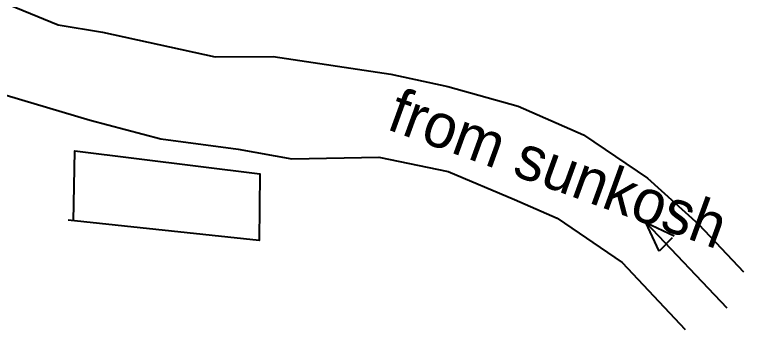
# Model space of a CAD drawing. Header units: inches. Extents: x 200 to 566, y -336 to 11.
# Drawn here: x 516.76 to 566.49, y -90 to -68.51 of the extents above; entities that cross this region are included whole.
import ezdxf

# ---------------------------------------------------------------- set-up
doc = ezdxf.new("R2010")
doc.units = ezdxf.units.IN
doc.header["$MEASUREMENT"] = 0
doc.layers.get('0').update_dxf_attribs({"color": 31})
doc.layers.add('NEW', color=7, linetype='Continuous')

msp = doc.modelspace()

# ---------------------------------------------------------------- linework, layer by layer
for points in [[(442.078, -46.473), (451.961, -49.826), (457.057, -51.831), (463.14, -54.086), (469.387, -54.919), (475.481, -55.753), (484.689, -57.435), (488.382, -58.001), (497.319, -60.495), (502.284, -62.297), (509.124, -64.725), (513.56, -66.656), (519.743, -69.213), (522.752, -69.706), (530.441, -71.394), (534.405, -71.375), (542.442, -72.58), (546.312, -73.423), (551.12, -74.77), (555.579, -76.725), (559.946, -79.67), (563.457, -82.846), (566.489, -86.075)], [(439.538, -50.466), (450.088, -54.881), (455.413, -57.011), (463.463, -58.927), (473.282, -61.062), (478.636, -61.063), (484.279, -62.203), (487.996, -62.769), (495.742, -64.812), (499.34, -66.215), (507.251, -69.854), (511.106, -71.737), (516.176, -74.02), (521.922, -75.716), (526.73, -76.987), (532.013, -77.697), (535.679, -78.364), (541.61, -78.235), (546.339, -79.227), (550.873, -81.131), (553.787, -82.41), (558.206, -85.43), (562.511, -89.996)]]:
    msp.add_lwpolyline(points)
at = {"layer": 'NEW'}
for p, q in [((559.836, -82.712), (565.354, -88.524)), ((560.731, -84.649), (559.836, -82.712)), ((559.836, -82.712), (561.775, -83.606)), ((561.626, -83.755), (560.731, -84.649))]:
    msp.add_line(p, q, dxfattribs=at)
msp.add_lwpolyline([(520.79, -82.599), (520.873, -77.808), (533.487, -79.388), (533.452, -83.926), (520.411, -82.551)], dxfattribs=at)

# ---------------------------------------------------------------- texts
at = {"layer": 'NEW', "insert": (543.066, -73.479), "char_height": 3, "width": 75.4467, "attachment_point": 1, "rotation": 340}
msp.add_mtext('{\\fCityBlueprint|b0|i0|c2|p2;from sunkosh}', dxfattribs=at)

doc.saveas('drawing.dxf')
